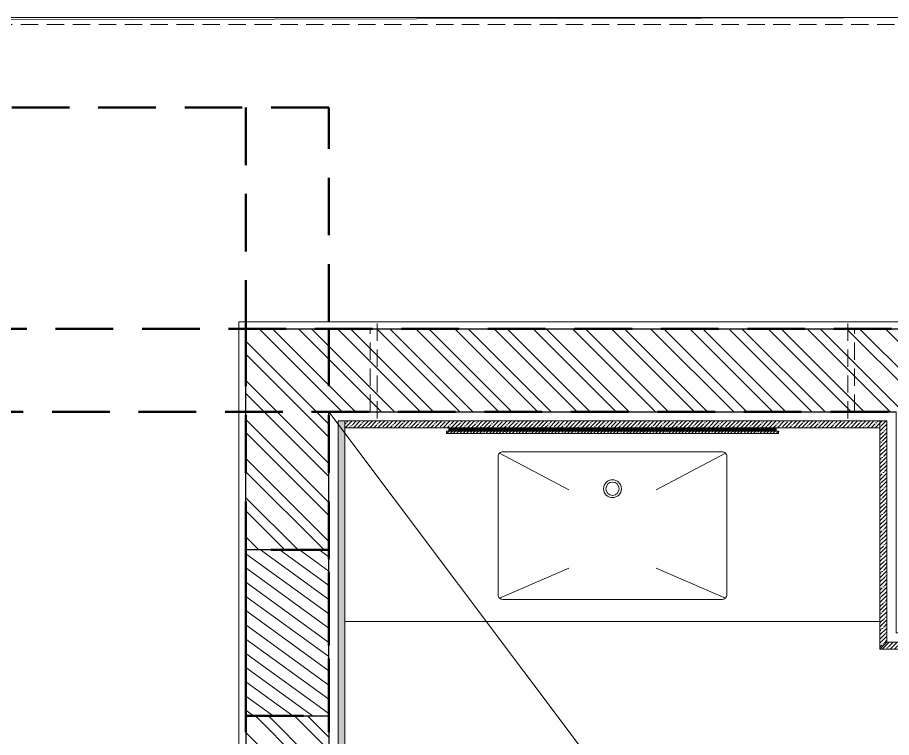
# Model space of a CAD drawing. Header units: inches. Extents: x -190799 to -189704, y -49100 to -46985.
# Drawn here: x -190117.4 to -190022.6, y -47392.7 to -47314.6 of the extents above; entities that cross this region are included whole.
import ezdxf

# ---------------------------------------------------------------- set-up
doc = ezdxf.new("R2010")
doc.units = ezdxf.units.IN
doc.header["$LTSCALE"] = 25
doc.header["$MEASUREMENT"] = 0
doc.linetypes.add('DASHED2', pattern=[0.375, 0.25, -0.125])
for name, color, linetype, lineweight in [('COLUMN', 1, 'Continuous', 30), ('COLUMNHATCH', 8, 'Continuous', 0), ('cross', 1, 'Continuous', 13), ('CWS', 180, 'Continuous', 18), ('elevation', 6, 'Continuous', 9), ('hidden', 7, 'DASHED2', 5), ('PLASTER LINE', 1, 'Continuous', 5), ('PP-BEAM', 104, 'DASHED2', 50), ('PP-ROOM 4', 3, 'Continuous', 13), ('PP-TOILET 4', 3, 'Continuous', 13), ('PP-TOILET 7', 3, 'Continuous', 13), ('PP-WALL', 7, 'Continuous', 30), ('SANITARY', 212, 'Continuous', 5), ('sechatch', 8, 'Continuous', 0), ('TOILET ELE', 7, 'Continuous', 13)]:
    doc.layers.add(name, color=color, linetype=linetype, lineweight=lineweight)
pattern_1 = [(45, (439.4718, -562.57115), (-0.4419417382, 0.4419417382), []), (45, (439.91376, -562.57115), (-0.4419417382, 0.4419417382), [0.78125, -0.15625, 0, -0.15625])]

# ---------------------------------------------------------------- blocks, each defined once
blk = doc.blocks.new('wb.')
at = {"layer": 'SANITARY', "ltscale": 30}
for p, q in [((-188919.442, -47135.539, -3021.381), (-188911.933, -47139.533, -3021.381)), ((-188894.956, -47135.539, -3021.381), (-188902.465, -47139.533, -3021.381)), ((-188919.442, -47151.253, -3021.381), (-188911.933, -47148.019, -3021.381)), ((-188894.956, -47151.253, -3021.381), (-188902.465, -47148.019, -3021.381))]:
    blk.add_line(p, q, dxfattribs=at)
blk.add_lwpolyline([(-188895.31, -47151.4), (-188919.088, -47151.4, -0.414214), (-188919.588, -47150.9), (-188919.588, -47135.892, -0.414214), (-188919.088, -47135.392), (-188895.31, -47135.392, -0.414214), (-188894.81, -47135.892), (-188894.81, -47150.9, -0.414214)], format="xyb", close=True, dxfattribs=at)
for radius in [0.971, 0.721]:
    blk.add_circle((-188907.199, -47139.392), radius, dxfattribs=at)

msp = doc.modelspace()

# ---------------------------------------------------------------- hatches: boundary and pattern name
at = {"layer": 'COLUMNHATCH', "ltscale": 5}
h = msp.add_hatch(dxfattribs=at)
h.set_pattern_fill('ANSI31', color=256, scale=10, angle=99.050055, style=0)
h.set_pattern_definition([(144.0500546, (-2258.0376, -2979.5429), (-0.73384782, -1.011912732), [])])
h.paths.add_polyline_path([(-190083.6104, -47390.3675), (-190083.6104, -47372.3675), (-190092.6104, -47372.3675), (-190092.6104, -47390.3675)])
at = {"layer": 'sechatch', "ltscale": 30}
h = msp.add_hatch(dxfattribs=at)
h.set_pattern_fill('ANSI32', color=256, scale=8, angle=270)
h.set_pattern_definition([(315, (-190045.0957, -47350.582), (2.12132, 2.12132), []), (315, (-190045.0957, -47351.9962), (2.12132, 2.12132), [])])
h.paths.add_polyline_path([(-190022.1104, -47348.3675), (-190083.6104, -47348.3675), (-190083.6104, -47357.3675), (-190022.1104, -47357.3675)])
h.paths.add_polyline_path([(-190083.6104, -47348.3675), (-190092.6104, -47348.3675), (-190092.6104, -47372.3675), (-190083.6104, -47372.3675), (-190083.6104, -47357.3675)])
h.paths.add_polyline_path([(-190083.6104, -47390.3675), (-190092.6104, -47390.3675), (-190092.6104, -47424.8675), (-190083.6104, -47424.8675)])
h.paths.add_polyline_path([(-190013.1104, -47348.3675), (-190022.1104, -47348.3675), (-190022.1104, -47357.3675), (-190013.1104, -47357.3675)])
at = {"layer": 'sechatch'}
h = msp.add_hatch(dxfattribs=at)
h.set_pattern_fill('ANSI35', color=256, scale=2.5, style=0)
h.set_pattern_definition(pattern_1)
h.paths.add_polyline_path([(-190081.8604, -47358.3675), (-190082.6104, -47358.3675), (-190082.6104, -47423.1175), (-190081.8604, -47423.1175)])
h = msp.add_hatch(dxfattribs=at)
h.set_pattern_fill('ANSI35', color=256, scale=2.5, style=0)
h.set_pattern_definition(pattern_1)
h.paths.add_polyline_path([(-190023.8604, -47358.3675), (-190081.8604, -47358.3675), (-190081.8604, -47359.1175), (-190023.8604, -47359.1175)])
h = msp.add_hatch(dxfattribs=at)
h.set_pattern_fill('ANSI35', color=256, scale=2.5, style=0)
h.set_pattern_definition(pattern_1)
h.paths.add_polyline_path([(-190023.1104, -47358.3675), (-190023.8604, -47358.3675), (-190023.8604, -47359.1175), (-190023.8604, -47383.1175), (-190023.1104, -47382.3675)])
h = msp.add_hatch(dxfattribs=at)
h.set_pattern_fill('ANSI35', color=256, scale=2, angle=360, style=0)
h.set_pattern_definition([(45, (-501685.46865, 654253.0577), (-0.3535533906, 0.3535533906), []), (45, (-501685.1151, 654253.0577), (-0.3535533906, 0.3535533906), [0.625, -0.125, 0, -0.125])])
h.paths.add_polyline_path([(-190035.7561, -47359.7425), (-190035.7561, -47359.4925), (-190048.3604, -47359.4925), (-190048.3604, -47359.7425)])
h.paths.add_polyline_path([(-190057.9057, -47359.4925), (-190057.9057, -47359.7425), (-190048.3604, -47359.7425), (-190048.3604, -47359.4925)])
h.paths.add_polyline_path([(-190034.8604, -47359.7425), (-190034.8604, -47359.4925), (-190035.7561, -47359.4925), (-190035.7561, -47359.7425)])
h.paths.add_polyline_path([(-190063.1296, -47359.4925), (-190063.1296, -47359.7425), (-190057.9057, -47359.7425), (-190057.9057, -47359.4925)])
h.paths.add_polyline_path([(-190064.6104, -47359.4925), (-190064.6104, -47359.7425), (-190063.1296, -47359.7425), (-190063.1296, -47359.4925)])
h.paths.add_polyline_path([(-190070.8604, -47359.4925), (-190070.8604, -47359.7425), (-190064.6104, -47359.7425), (-190064.6104, -47359.4925)])
at = {"layer": 'sechatch', "ltscale": 2.5}
h = msp.add_hatch(color=27, dxfattribs=at)
h.set_gradient(color1=(118, 87, 81), color2=(121, 89, 83), one_color=1, tint=0.4, name='HEMISPHERICAL')
h.paths.add_polyline_path([(-190070.3604, -47359.1175), (-190070.6104, -47359.1175), (-190070.6104, -47359.4925), (-190070.3604, -47359.4925)])
at = {"layer": 'sechatch'}
h = msp.add_hatch(dxfattribs=at)
h.set_pattern_fill('ANSI31', color=32, angle=270, style=0)
h.set_pattern_definition([(315, (-501685.46865, 654253.05769), (0.088388347648, 0.088388347648), [])])
h.paths.add_polyline_path([(-190035.3604, -47359.1175), (-190052.8604, -47359.1175), (-190052.8604, -47359.4925), (-190035.3604, -47359.4925)])
h.paths.add_polyline_path([(-190052.8604, -47359.1175), (-190064.6104, -47359.1175), (-190064.6104, -47359.4925), (-190052.8604, -47359.4925)])
h.paths.add_polyline_path([(-190070.3604, -47359.1175), (-190070.3604, -47359.4925), (-190064.6104, -47359.4925), (-190064.6104, -47359.1175)])
at = {"layer": 'sechatch', "ltscale": 2.5}
h = msp.add_hatch(color=27, dxfattribs=at)
h.set_gradient(color1=(118, 87, 81), color2=(121, 89, 83), one_color=1, tint=0.4, name='HEMISPHERICAL')
h.paths.add_polyline_path([(-190035.1104, -47359.1175), (-190035.3604, -47359.1175), (-190035.3604, -47359.4925), (-190035.1104, -47359.4925)])
at = {"layer": 'sechatch'}
h = msp.add_hatch(dxfattribs=at)
h.set_pattern_fill('ANSI35', color=256, scale=2.5, style=0)
h.set_pattern_definition(pattern_1)
h.paths.add_polyline_path([(-189990.1104, -47382.3675), (-190023.1104, -47382.3675), (-190023.8604, -47383.1175), (-189990.1104, -47383.1175)])

# ---------------------------------------------------------------- linework, layer by layer
at = {"layer": 'COLUMN'}
msp.add_lwpolyline([(-190083.6104, -47390.3675), (-190083.6104, -47372.3675), (-190092.6104, -47372.3675), (-190092.6104, -47390.3675)], close=True, dxfattribs=at)
at = {"layer": 'cross'}
msp.add_line((-190015.3057, -47448.3759), (-190083.6104, -47357.3675), dxfattribs=at)
at = {"layer": 'elevation'}
msp.add_line((-190012.3604, -47314.6175), (-190336.3604, -47314.6175), dxfattribs=at)
at = {"layer": 'hidden', "ltscale": 0.3}
for p, q in [((-190336.3604, -47315.3675), (-190013.1104, -47315.3675)), ((-190079.1104, -47357.3675), (-190079.1104, -47348.3675)), ((-190078.3604, -47358.1175), (-190078.3604, -47347.6175)), ((-190027.3604, -47347.6175), (-190078.3604, -47347.6175)), ((-190078.3604, -47348.3675), (-190027.3604, -47348.3675)), ((-190027.3604, -47358.1175), (-190027.3604, -47347.6175)), ((-190026.6104, -47357.3675), (-190026.6104, -47348.3675))]:
    msp.add_line(p, q, dxfattribs=at)
at = {"layer": 'PLASTER LINE', "ltscale": 30}
for p, q in [((-190012.3604, -47347.6175), (-190093.3604, -47347.6175)), ((-190093.3604, -47347.6175), (-190093.3604, -47372.2007)), ((-190093.3604, -47391.1175), (-190093.3604, -47371.6175)), ((-190093.3604, -47424.1175), (-190093.3604, -47390.5342))]:
    msp.add_line(p, q, dxfattribs=at)
at = {"layer": 'PP-BEAM'}
for p, q in [((-190083.6104, -47324.3675), (-190269.6104, -47324.3675)), ((-190092.6104, -47324.3675), (-190092.6104, -47348.3675)), ((-190083.6104, -47347.6175), (-190083.6104, -47324.3675)), ((-190497.6104, -47348.3675), (-189986.1104, -47348.3675)), ((-190092.6104, -47348.3675), (-190092.6104, -47625.8675)), ((-190083.6104, -47348.3675), (-190083.6104, -47625.8675)), ((-190488.6104, -47357.3675), (-189986.1104, -47357.3675))]:
    msp.add_line(p, q, dxfattribs=at)
msp.add_lwpolyline([(-190083.6104, -47390.3675), (-190083.6104, -47372.3675), (-190092.6104, -47372.3675), (-190092.6104, -47390.3675)], close=True, dxfattribs=at)
at = {"layer": 'PP-ROOM 4', "color": 3, "ltscale": 30}
msp.add_lwpolyline([(-190259.8604, -47424.1175), (-190093.3604, -47424.1175), (-190093.3604, -47347.6175), (-190012.3604, -47347.6175), (-190012.3604, -47314.6175), (-190336.3604, -47315.3675), (-190336.3604, -47371.6175), (-190259.8604, -47371.6175), (-190259.8604, -47424.1175)], dxfattribs=at)
at = {"layer": 'PP-TOILET 4', "ltscale": 30}
msp.add_lwpolyline([(-189989.1104, -47424.8675), (-189989.1104, -47381.3675), (-190022.1104, -47381.3675), (-190022.1104, -47357.3675), (-190083.6104, -47357.3675), (-190083.6104, -47424.8675)], close=True, dxfattribs=at)
at = {"layer": 'PP-TOILET 7', "color": 3, "ltscale": 30}
msp.add_lwpolyline([(-190081.8604, -47359.1175), (-190023.8604, -47359.1175), (-190023.8604, -47383.1175), (-189990.8604, -47383.1175), (-189990.8604, -47423.1175), (-190081.8604, -47423.1175), (-190081.8604, -47359.1175)], dxfattribs=at)
at = {"layer": 'PP-WALL', "ltscale": 10}
for p, q in [((-190092.6104, -47348.3675), (-190013.1104, -47348.3675)), ((-190092.6104, -47372.3675), (-190092.6104, -47348.3675)), ((-190083.6104, -47372.3675), (-190083.6104, -47357.3675)), ((-190083.6104, -47357.3675), (-190022.1104, -47357.3675)), ((-190092.6104, -47390.3675), (-190092.6104, -47424.8675)), ((-190083.6104, -47390.3675), (-190083.6104, -47424.8675))]:
    msp.add_line(p, q, dxfattribs=at)
at = {"layer": 'TOILET ELE', "ltscale": 30}
for p, q in [((-190082.6104, -47423.8675), (-190082.6104, -47358.3675)), ((-190082.6104, -47358.3675), (-190023.1104, -47358.3675)), ((-190081.8604, -47423.1175), (-190081.8604, -47358.3675)), ((-190023.8604, -47358.3675), (-190023.8604, -47383.1175)), ((-190023.1104, -47358.3675), (-190023.1104, -47382.3675)), ((-190081.8604, -47359.1175), (-190023.8604, -47359.1175)), ((-190081.8604, -47380.1175), (-190023.8604, -47380.1175)), ((-190023.1104, -47382.3675), (-190023.8604, -47383.1175)), ((-190023.1104, -47382.3675), (-189990.1104, -47382.3675)), ((-190023.8604, -47383.1175), (-189990.1104, -47383.1175))]:
    msp.add_line(p, q, dxfattribs=at)
at = {"layer": 'TOILET ELE'}
for p, q in [((-190070.8604, -47359.7425), (-190070.8604, -47359.4925)), ((-190070.8604, -47359.4925), (-190034.8604, -47359.4925)), ((-190070.8604, -47359.7425), (-190034.8604, -47359.7425)), ((-190035.1104, -47359.1175), (-190070.6104, -47359.1175)), ((-190070.6104, -47359.4925), (-190070.6104, -47359.1175)), ((-190070.3604, -47359.4925), (-190070.3604, -47359.1175)), ((-190035.3604, -47359.4925), (-190035.3604, -47359.1175)), ((-190035.1104, -47359.1175), (-190035.1104, -47359.4925)), ((-190034.8604, -47359.7425), (-190034.8604, -47359.4925))]:
    msp.add_line(p, q, dxfattribs=at)

# ---------------------------------------------------------------- block references
at = {"layer": 'CWS', "ltscale": 30}
msp.add_blockref('wb.', (-1145.6613, -226.3278), dxfattribs=at)

doc.saveas('drawing.dxf')
